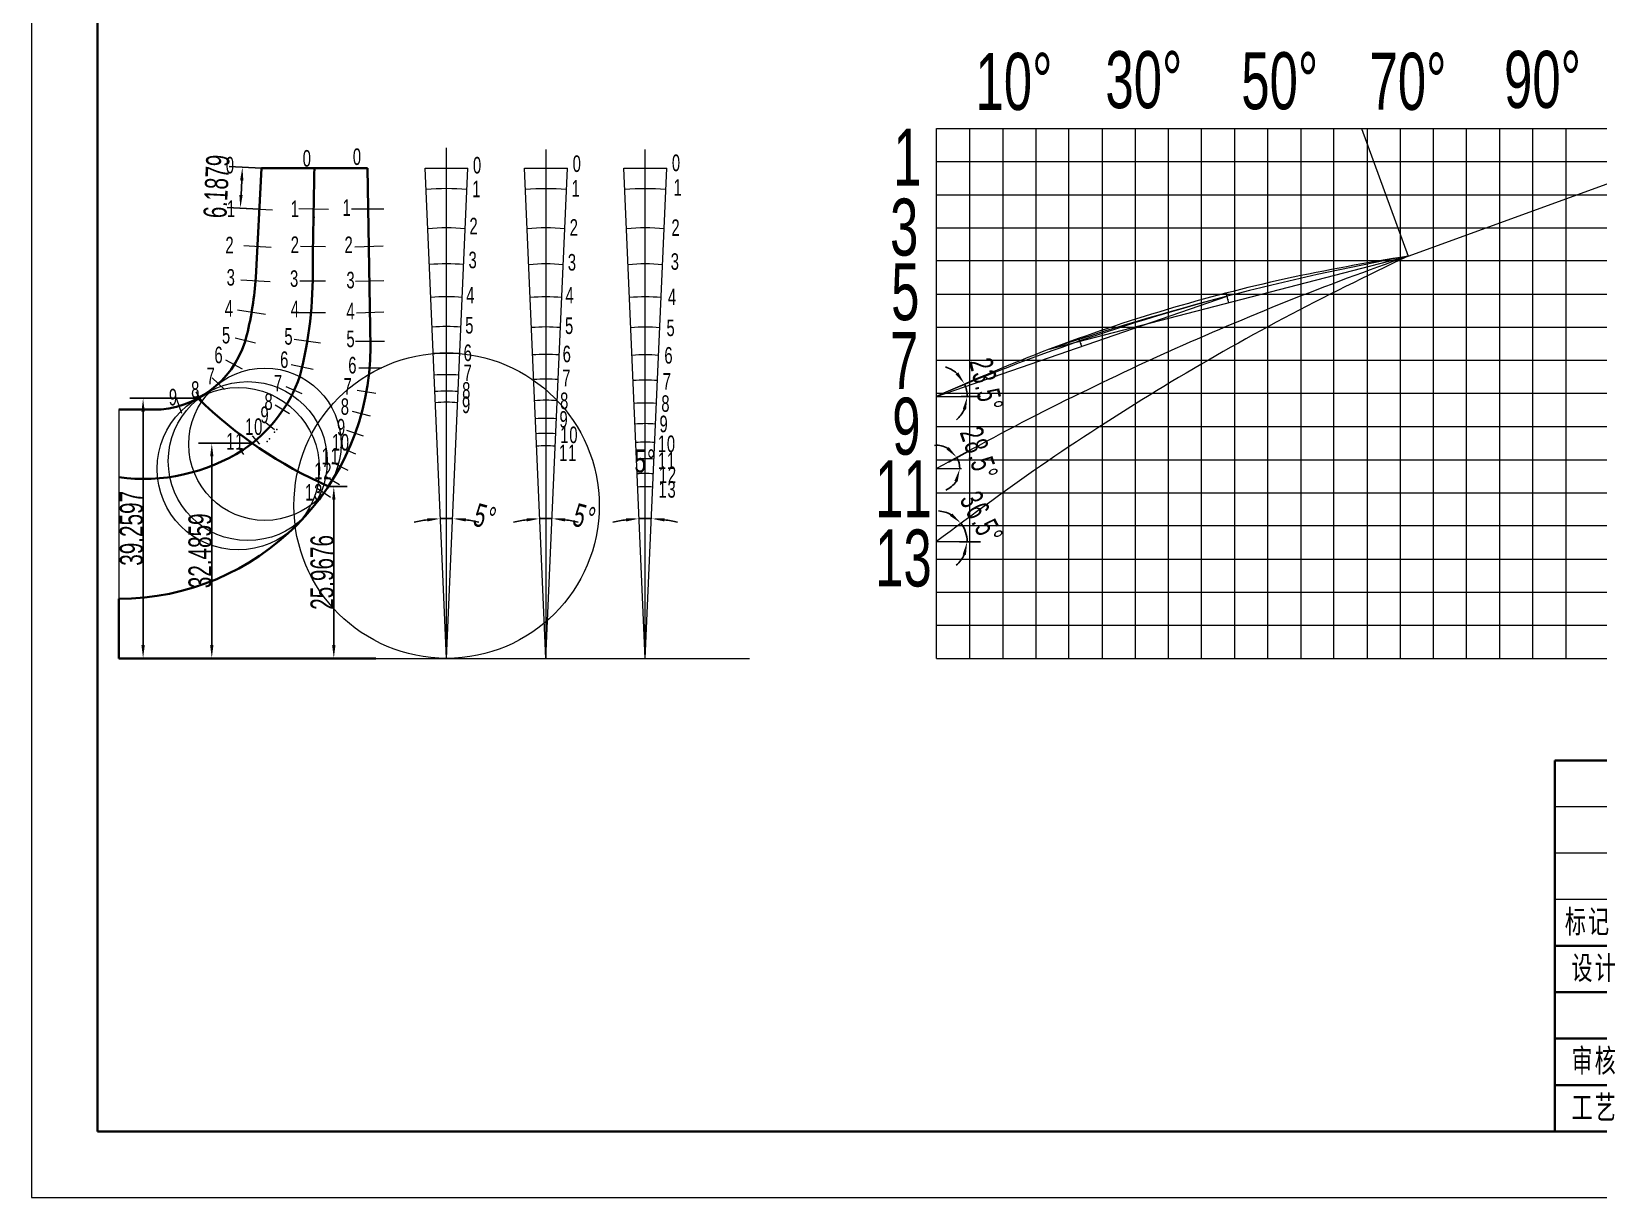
# Model space of a CAD drawing. Header units: millimetres. Extents: x -210 to 210, y -148 to 148.
# Drawn here: x -210 to 26.6, y -148.5 to 27.6 of the extents above; entities that cross this region are included whole.
import ezdxf
from ezdxf.enums import TextEntityAlignment as Align

# ---------------------------------------------------------------- set-up
doc = ezdxf.new("R2010")
doc.units = ezdxf.units.MM
doc.header["$PDSIZE"] = -10
doc.layers.get('0').update_dxf_attribs({"lineweight": 35})
doc.layers.get('Defpoints').update_dxf_attribs({"lineweight": 18})
for name, color, linetype, lineweight in [('尺寸线层', 3, 'Continuous', 18), ('粗实线层', 7, 'Continuous', 35), ('细实线层', 7, 'Continuous', 18)]:
    doc.layers.add(name, color=color, linetype=linetype, lineweight=lineweight)
doc.styles.add('标准', font='FSGB2312.ttf', dxfattribs={"width": 0.667})
doc.dimstyles.new('标准', dxfattribs={"dimtxt": 3.5, "dimasz": 2, "dimexe": 2, "dimexo": 0, "dimgap": 0, "dimtad": 1, "dimdec": 4, "dimdsep": 46, "dimtxsty": '标准', "dimblk": '_CAXARROW', "dimcen": 0, "dimdle": 8, "dimazin": 2, "dimtfac": 0.707107, "dimtdec": 4, "dimtmove": 2, "dimatfit": 3, "dimfxl": 0, "dimfrac": 2, "dimtolj": 1, "dimarcsym": 0})

# ---------------------------------------------------------------- blocks, each defined once
blk = doc.blocks.new('$CAXA_FRAME_13B17AC1$')
at = {"layer": '粗实线层'}
for p, q in [((-200, 138.5), (-200, -138.5)), ((-200, -138.5), (200, -138.5))]:
    blk.add_line(p, q, dxfattribs=at)
at = {"layer": '细实线层'}
for p, q in [((-210, 148.5), (-210, -148.5)), ((-210, -148.5), (210, -148.5))]:
    blk.add_line(p, q, dxfattribs=at)
blk = doc.blocks.new('$CAXA_TITLE_151E506F$')
at = {"layer": '粗实线层'}
for p, q in [((0, 56), (-180, 56)), ((-180, 56), (-180, 0)), ((-100, 56), (-100, 0)), ((-50, 56), (-50, 0)), ((0, 0), (0, 56)), ((0, 39), (-50, 39)), ((-50, 28), (-180, 28)), ((-140, 28), (-140, 0)), ((-74, 28), (-74, 9)), ((-62, 28), (-62, 9)), ((-100, 21), (-180, 21)), ((0, 21), (-50, 21)), ((-100, 14), (-180, 14)), ((0, 9), (-100, 9)), ((-100, 7), (-180, 7)), ((0, 0), (-180, 0))]:
    blk.add_line(p, q, dxfattribs=at)
at = {"layer": '细实线层'}
for p, q in [((-170, 56), (-170, 28)), ((-160, 56), (-160, 28)), ((-144, 56), (-144, 28)), ((-128, 56), (-128, 0)), ((-116, 56), (-116, 0)), ((-100, 49), (-180, 49)), ((-100, 42), (-180, 42)), ((-100, 35), (-180, 35)), ((-168, 28), (-168, 0)), ((-156, 28), (-156, 0)), ((-50, 18), (-100, 18)), ((-93.5, 18), (-93.5, 9)), ((-87, 18), (-87, 9)), ((-80.5, 18), (-80.5, 9))]:
    blk.add_line(p, q, dxfattribs=at)
at = {"layer": '尺寸线层', "char_height": 3.5, "attachment_point": 5, "line_spacing_factor": 1.369753, "style": '标准'}
for s, insert, width in [('\\T1.1;标记', (-175, 31.5), 18), ('\\T1.1;处数', (-165, 31.5), 18), ('\\T1.1;分区', (-152, 31.5), 30), ('\\T1.1;{\\W0.618357;更改文件号}', (-136, 31.5), 30), ('\\T1.1;签名', (-122, 31.5), 22), ('\\T1.1;{\\W0.634692;年、月、日}', (-108, 31.5), 30), ('\\T1.1;设计', (-174, 24.5), 22), ('\\T1.1;标准化', (-134, 24.5), 22), ('\\T1.1;阶段标记', (-87, 23), 50), ('\\T1.1;重量', (-68, 23), 22), ('\\T1.1;比例', (-56, 23), 22), ('\\T1.1;审核', (-174, 10.5), 22), ('\\T1.1;工艺', (-174, 3.5), 22), ('\\T1.1;批准', (-134, 3.5), 22), ('\\T1.1;共', (-95, 4.5), 8), ('\\T1.1;张', (-81, 4.5), 8), ('\\T1.1;第', (-69, 4.5), 8), ('\\T1.1;张', (-55, 4.5), 8)]:
    blk.add_mtext(s, dxfattribs=dict(at, insert=insert, width=width))
at = {"layer": '尺寸线层', "style": '标准'}
for tag, height, width, p in [('标记C', 3.54, 0.667, (-175, 52.5)), ('处数C', 3.54, 0.667, (-165, 52.5)), ('分区C', 3.54, 0.667, (-152, 52.5)), ('更改文件号C', 3.54, 0.512156, (-136, 52.5)), ('更改签名C', 3.54, 0.459969, (-122, 52.5)), ('更改日期C', 3.54, 0.62723, (-108, 52.5)), ('单位名称', 5.05, 0.667, (-25, 47.5)), ('标记B', 3.54, 0.667, (-175, 45.5)), ('处数B', 3.54, 0.667, (-165, 45.5)), ('分区B', 3.54, 0.667, (-152, 45.5)), ('更改文件号B', 3.54, 0.512156, (-136, 45.5)), ('更改签名B', 3.54, 0.459969, (-122, 45.5)), ('更改日期B', 3.54, 0.62723, (-108, 45.5)), ('材料名称', 5.05, 0.667, (-75, 42)), ('标记A', 3.54, 0.667, (-175, 38.5)), ('处数A', 3.54, 0.667, (-165, 38.5)), ('分区A', 3.54, 0.667, (-152, 38.5)), ('更改文件号A', 3.54, 0.512156, (-136, 38.5)), ('更改签名A', 3.54, 0.459969, (-122, 38.5)), ('更改日期A', 3.54, 0.62723, (-108, 38.5)), ('图纸名称', 5.05, 0.667, (-25, 30)), ('设计', 3.54, 0.667, (-162, 24.5)), ('设计日期', 3.54, 0.667, (-148, 24.5)), ('标准化', 3.54, 0.667, (-122, 24.5)), ('标准化日期', 3.54, 0.569556, (-108, 24.5)), ('图纸编号', 5.05, 0.667, (-25, 15)), ('阶段标记S', 3.54, 0.229984, (-96.75, 13.5)), ('阶段标记A', 3.54, 0.229984, (-90.25, 13.5)), ('阶段标记B', 3.54, 0.229984, (-83.75, 13.5)), ('阶段标记C', 3.54, 0.229984, (-77.25, 13.5)), ('重量', 3.54, 0.667, (-68, 13.5)), ('图纸比例', 3.54, 0.524733, (-56, 13.5)), ('审核', 3.54, 0.667, (-162, 10.5)), ('审核日期', 3.54, 0.667, (-148, 10.5)), ('工艺', 3.54, 0.667, (-162, 3.5)), ('工艺日期', 3.54, 0.667, (-148, 3.5)), ('批准', 3.54, 0.667, (-122, 3.5)), ('批准日期', 3.54, 0.667, (-108, 3.5)), ('页数', 3.54, 0.667, (-88, 4.5)), ('页码', 3.54, 0.667, (-62, 4.5)), ('投影符号', 3.54, 0.667, (-25, 4.5))]:
    blk.add_attdef(tag, text='', height=height, dxfattribs=dict(at, width=width)).set_placement(p, align=Align.MIDDLE_CENTER)
blk = doc.blocks.new('_CAXARROW_1')
blk.add_hatch(color=0).paths.add_polyline_path([(0, 0), (-1, 0.125), (-1, -0.125)], flags=0)
blk = doc.blocks.new('*X41')
at = {"layer": '尺寸线层', "color": 0, "linetype": 'Continuous', "lineweight": -2, "transparency": 16777216}
for start, end in [(97.9281, 103.3561), (87.5, 92.5), (76.6439, 82.0719)]:
    blk.add_arc((-147.32, -67.1), 21.12, start, end, dxfattribs=at)
at = {"layer": '尺寸线层', "color": 0, "lineweight": -2, "transparency": 16777216, "xscale": 2, "yscale": 2, "zscale": 2}
for p, rotation in [((-148.24, -46), 5.214033685129619), ((-146.4, -46), 174.7859663148703)]:
    blk.add_blockref('_CAXARROW_1', p, dxfattribs=dict(at, rotation=rotation))
at = {"layer": '尺寸线层', "color": 0, "transparency": 16777216, "insert": (-141.48, -45.75), "char_height": 3.5, "width": 4, "attachment_point": 5, "rotation": 344.7173, "line_spacing_factor": 1.15057, "style": '标准'}
blk.add_mtext('\\T1.1;5%%D', dxfattribs=at)
blk = doc.blocks.new('_CAXARROW')
blk.add_hatch(color=0).paths.add_polyline_path([(0, 0), (-1, 0.125), (-1, -0.125)], flags=0)
blk = doc.blocks.new('*X42')
at = {"layer": '尺寸线层', "color": 0, "linetype": 'Continuous', "lineweight": -2, "transparency": 16777216}
for start, end in [(97.9281, 103.3561), (87.5, 92.5), (76.6439, 82.0719)]:
    blk.add_arc((-132.32, -67.1), 21.12, start, end, dxfattribs=at)
at = {"layer": '尺寸线层', "color": 0, "lineweight": -2, "transparency": 16777216, "xscale": 2, "yscale": 2, "zscale": 2}
for p, rotation in [((-133.24, -46), 5.21403368512967), ((-131.4, -46), 174.7859663148702)]:
    blk.add_blockref('_CAXARROW_1', p, dxfattribs=dict(at, rotation=rotation))
at = {"layer": '尺寸线层', "color": 0, "transparency": 16777216, "insert": (-126.48, -45.75), "char_height": 3.5, "width": 4, "attachment_point": 5, "rotation": 344.7173, "line_spacing_factor": 1.15057, "style": '标准'}
blk.add_mtext('\\T1.1;5%%D', dxfattribs=at)
blk = doc.blocks.new('*X43')
at = {"layer": '尺寸线层', "color": 0, "linetype": 'Continuous', "lineweight": -2, "transparency": 16777216}
for start, end in [(97.9281, 103.3561), (87.5, 92.5), (76.6439, 82.0719)]:
    blk.add_arc((-117.32, -67.1), 21.12, start, end, dxfattribs=at)
at = {"layer": '尺寸线层', "color": 0, "lineweight": -2, "transparency": 16777216, "xscale": 2, "yscale": 2, "zscale": 2}
for p, rotation in [((-118.24, -46), 5.214033685129721), ((-116.4, -46), 174.7859663148703)]:
    blk.add_blockref('_CAXARROW_1', p, dxfattribs=dict(at, rotation=rotation))
at = {"layer": '尺寸线层', "color": 0, "transparency": 16777216, "insert": (-117.32, -37.32), "char_height": 3.5, "width": 4, "attachment_point": 5, "line_spacing_factor": 1.15057, "style": '标准'}
blk.add_mtext('\\T1.1;5%%D', dxfattribs=at)
blk = doc.blocks.new('*X44')
at = {"layer": '尺寸线层', "color": 0, "linetype": 'Continuous', "lineweight": -2, "transparency": 16777216}
blk.add_line((-71.57, -37.48), (-68.51, -35.82), dxfattribs=at)
for start, end in [(61.4408, 94.3815), (0, 28.5), (294.1185, 327.0592)]:
    blk.add_arc((-73.37, -38.46), 3.53, start, end, dxfattribs=at)
at = {"layer": '尺寸线层', "color": 0, "lineweight": -2, "transparency": 16777216, "xscale": 2, "yscale": 2, "zscale": 2}
for p, rotation in [((-70.27, -36.78), 314.9703777909667), ((-69.84, -38.46), 73.52962220903355)]:
    blk.add_blockref('_CAXARROW_1', p, dxfattribs=dict(at, rotation=rotation))
at = {"layer": '尺寸线层', "color": 0, "transparency": 16777216, "insert": (-66.93, -36.2), "char_height": 3.5, "width": 15.9554, "attachment_point": 5, "rotation": 289.3169, "line_spacing_factor": 1.15057, "style": '标准'}
blk.add_mtext('\\T1.1;28.5%%D', dxfattribs=at)
blk = doc.blocks.new('*X45')
at = {"layer": '尺寸线层', "color": 0, "linetype": 'Continuous', "lineweight": -2, "transparency": 16777216}
for p, q in [((-69.45, -25.84), (-67.26, -24.89)), ((-69.65, -27.55), (-66.71, -27.55))]:
    blk.add_line(p, q, dxfattribs=at)
for start, end in [(48.3184, 73.1368), (0, 23.5), (310.3632, 335.1816)]:
    blk.add_arc((-73.37, -27.55), 4.65, start, end, dxfattribs=at)
at = {"layer": '尺寸线层', "color": 0, "lineweight": -2, "transparency": 16777216, "xscale": 2, "yscale": 2, "zscale": 2}
for p, rotation in [((-69.1, -25.69), 305.9091942108315), ((-68.71, -27.55), 77.59080578916853)]:
    blk.add_blockref('_CAXARROW_1', p, dxfattribs=dict(at, rotation=rotation))
at = {"layer": '尺寸线层', "color": 0, "transparency": 16777216, "insert": (-65.85, -25.77), "char_height": 3.5, "width": 15.9554, "attachment_point": 5, "rotation": 283.3165, "line_spacing_factor": 1.15057, "style": '标准'}
blk.add_mtext('\\T1.1;23.5%%D', dxfattribs=at)
blk = doc.blocks.new('*X46')
at = {"layer": '尺寸线层', "color": 0, "linetype": 'Continuous', "lineweight": -2, "transparency": 16777216}
blk.add_line((-69.88, -49.48), (-66.73, -49.48), dxfattribs=at)
for start, end in [(61.4073, 86.3147), (360, 36.5), (310.1853, 335.0927)]:
    blk.add_arc((-73.37, -49.48), 4.64, start, end, dxfattribs=at)
at = {"layer": '尺寸线层', "color": 0, "lineweight": -2, "transparency": 16777216, "xscale": 2, "yscale": 2, "zscale": 2}
for p, rotation in [((-69.64, -46.72), 318.9536707745041), ((-68.73, -49.48), 77.54632922549604)]:
    blk.add_blockref('_CAXARROW_1', p, dxfattribs=dict(at, rotation=rotation))
at = {"layer": '尺寸线层', "color": 0, "transparency": 16777216, "insert": (-66.55, -45.89), "char_height": 3.5, "width": 15.703, "attachment_point": 5, "rotation": 297.7701, "line_spacing_factor": 1.15057, "style": '标准'}
blk.add_mtext('\\T1.1;36.5%%D', dxfattribs=at)
blk = doc.blocks.new('*D47')
at = {"layer": 'Defpoints', "color": 0, "transparency": 16777216}
for p in [(55.93, 14.76), (63.4, 14.37), (-73.37, 12.9), (66.63, 12.9), (-2.17, -6.39)]:
    blk.add_point(p, dxfattribs=at)
at = {"layer": '尺寸线层', "color": 0, "linetype": 'Continuous', "lineweight": -2, "transparency": 16777216}
blk.add_line((55.93, 14.76), (64.6, 17.91), dxfattribs=at)
for start, end in [(29.0544, 38.1088), (0, 20), (341.8912, 350.9456)]:
    blk.add_arc((50.81, 12.9), 12.67, start, end, dxfattribs=at)
at = {"layer": '尺寸线层', "color": 0, "lineweight": -2, "transparency": 16777216, "xscale": 2, "yscale": 2, "zscale": 2}
for p, rotation in [((62.72, 17.23), 294.527209562863), ((63.48, 12.9), 85.47279043713696)]:
    blk.add_blockref('_CAXARROW', p, dxfattribs=dict(at, rotation=rotation))
at = {"layer": '尺寸线层', "color": 0, "transparency": 16777216, "insert": (65.01, 15.4), "char_height": 3.5, "attachment_point": 5, "rotation": 280, "style": '标准'}
blk.add_mtext('\\A1;20°', dxfattribs=at)
blk = doc.blocks.new('*D50')
at = {"layer": 'Defpoints', "color": 0, "transparency": 16777216}
for p in [(-184.87, -27.84), (-196.81, -67.1), (-193.13, -67.1)]:
    blk.add_point(p, dxfattribs=at)
at = {"layer": '尺寸线层', "color": 0, "linetype": 'Continuous', "lineweight": -2, "transparency": 16777216}
for p, q in [((-184.87, -27.84), (-195.13, -27.84)), ((-193.13, -29.84), (-193.13, -65.1)), ((-196.81, -67.1), (-191.13, -67.1))]:
    blk.add_line(p, q, dxfattribs=at)
at = {"layer": '尺寸线层', "color": 0, "lineweight": -2, "transparency": 16777216, "xscale": 2, "yscale": 2, "zscale": 2}
for p, rotation in [((-193.13, -27.84), 90), ((-193.13, -67.1), 270)]:
    blk.add_blockref('_CAXARROW', p, dxfattribs=dict(at, rotation=rotation))
at = {"layer": '尺寸线层', "color": 0, "transparency": 16777216, "insert": (-194.88, -47.47), "char_height": 3.5, "attachment_point": 5, "rotation": 90, "style": '标准'}
blk.add_mtext('\\A1;39.2597', dxfattribs=at)
blk = doc.blocks.new('*D51')
at = {"layer": 'Defpoints', "color": 0, "transparency": 16777216}
for p in [(-176.66, -34.62), (-182.76, -67.1), (-157.99, -67.1)]:
    blk.add_point(p, dxfattribs=at)
at = {"layer": '尺寸线层', "color": 0, "linetype": 'Continuous', "lineweight": -2, "transparency": 16777216}
for p, q in [((-176.66, -34.62), (-184.76, -34.62)), ((-182.76, -36.62), (-182.76, -65.1)), ((-157.99, -67.1), (-184.76, -67.1))]:
    blk.add_line(p, q, dxfattribs=at)
at = {"layer": '尺寸线层', "color": 0, "lineweight": -2, "transparency": 16777216, "xscale": 2, "yscale": 2, "zscale": 2}
for p, rotation in [((-182.76, -34.62), 90), ((-182.76, -67.1), 270)]:
    blk.add_blockref('_CAXARROW', p, dxfattribs=dict(at, rotation=rotation))
at = {"layer": '尺寸线层', "color": 0, "transparency": 16777216, "insert": (-184.51, -50.86), "char_height": 3.5, "attachment_point": 5, "rotation": 90, "style": '标准'}
blk.add_mtext('\\A1;32.4859', dxfattribs=at)
blk = doc.blocks.new('*D52')
at = {"layer": 'Defpoints', "color": 0, "transparency": 16777216}
for p in [(-165.16, -41.13), (-164.34, -67.1), (-157.99, -67.1)]:
    blk.add_point(p, dxfattribs=at)
at = {"layer": '尺寸线层', "color": 0, "linetype": 'Continuous', "lineweight": -2, "transparency": 16777216}
for p, q in [((-165.16, -41.13), (-162.34, -41.13)), ((-164.34, -43.13), (-164.34, -65.1)), ((-157.99, -67.1), (-166.34, -67.1))]:
    blk.add_line(p, q, dxfattribs=at)
at = {"layer": '尺寸线层', "color": 0, "lineweight": -2, "transparency": 16777216, "xscale": 2, "yscale": 2, "zscale": 2}
for p, rotation in [((-164.34, -41.13), 90), ((-164.34, -67.1), 270)]:
    blk.add_blockref('_CAXARROW', p, dxfattribs=dict(at, rotation=rotation))
at = {"layer": '尺寸线层', "color": 0, "transparency": 16777216, "insert": (-166.09, -54.12), "char_height": 3.5, "attachment_point": 5, "rotation": 90, "style": '标准'}
blk.add_mtext('\\A1;25.9676', dxfattribs=at)
blk = doc.blocks.new('*D53')
at = {"layer": 'Defpoints', "color": 0, "transparency": 16777216}
for p in [(-175.28, 6.9), (-178.45, 0.86), (-175.59, 0.72)]:
    blk.add_point(p, dxfattribs=at)
at = {"layer": '尺寸线层', "color": 0, "linetype": 'Continuous', "lineweight": -2, "transparency": 16777216}
for p, q in [((-175.28, 6.9), (-180.14, 7.14)), ((-178.24, 5.05), (-178.35, 2.86)), ((-175.59, 0.72), (-180.45, 0.96))]:
    blk.add_line(p, q, dxfattribs=at)
at = {"layer": '尺寸线层', "color": 0, "lineweight": -2, "transparency": 16777216, "xscale": 2, "yscale": 2, "zscale": 2}
for p, rotation in [((-178.14, 7.04), 87.09503933770092), ((-178.45, 0.86), 267.0950393377009)]:
    blk.add_blockref('_CAXARROW', p, dxfattribs=dict(at, rotation=rotation))
at = {"layer": '尺寸线层', "color": 0, "transparency": 16777216, "insert": (-182.04, 4.14), "char_height": 3.5, "attachment_point": 5, "rotation": 87.095, "style": '标准'}
blk.add_mtext('\\A1;6.1879', dxfattribs=at)

msp = doc.modelspace()

# ---------------------------------------------------------------- linework, layer by layer
at = {"layer": '尺寸线层'}
for p, q in [((-73.36606, -67.10224), (-73.36606, 12.89776)), ((-73.36606, 12.89776), (66.63394, 12.89776)), ((-68.36606, 12.89776), (-68.36606, -67.10224)), ((-58.36606, 12.89776), (-58.36606, -67.10224)), ((-48.36606, 12.89776), (-48.36606, -67.10224)), ((-38.36606, 12.89776), (-38.36606, -67.10224)), ((-28.36606, 12.89776), (-28.36606, -67.10224)), ((-18.36606, 12.89776), (-18.36606, -67.10224)), ((-9.1857, 12.89776), (-2.16704, -6.38587)), ((-8.36606, 12.89776), (-8.36606, -67.10224)), ((1.63394, 12.89776), (1.63394, -67.10224)), ((11.63394, 12.89776), (11.63394, -67.10224)), ((21.63394, 12.89776), (21.63394, -67.10224)), ((-73.36606, 7.89776), (66.63394, 7.89776)), ((-73.36606, 2.89776), (66.63394, 2.89776)), ((-117.31787, -2.12107), (-117.31787, -2.12387)), ((-73.36606, -2.10224), (66.63394, -2.10224)), ((-56.33919, -20.42974), (-2.16704, -6.38587)), ((66.63394, -7.10224), (-73.36606, -7.10224)), ((-73.36606, -12.10224), (66.63394, -12.10224)), ((-73.36606, -27.54712), (-29.50286, -12.44394)), ((-29.50286, -12.44394), (-29.62773, -11.962)), ((-29.25312, -13.40781), (-29.37799, -12.92587)), ((-73.36606, -17.10224), (66.63394, -17.10224)), ((-51.72096, -19.19141), (-51.86421, -18.78935)), ((-51.43446, -19.99553), (-51.57771, -19.59347)), ((-73.36606, -22.10224), (66.63394, -22.10224)), ((-147.31787, -26.74656), (-147.31787, -26.74696)), ((66.63394, -27.10224), (-73.36606, -27.10224)), ((-73.36606, -27.54712), (-69.65275, -27.54712)), ((-190.39884, -29.52414), (-190.39884, -29.52414)), ((-73.36606, -32.10224), (66.63394, -32.10224)), ((-73.36606, -37.10224), (66.63394, -37.10224)), ((-73.36606, -38.4587), (-69.58939, -38.4587)), ((-73.36606, -42.10224), (66.63394, -42.10224)), ((-117.31768, -45.97438), (-117.31768, -45.98342)), ((66.63394, -47.10224), (-73.36606, -47.10224)), ((-73.36606, -49.47936), (-69.8785, -49.47936)), ((-73.36606, -52.10224), (66.63394, -52.10224)), ((-73.36606, -57.10224), (66.63394, -57.10224)), ((-73.36606, -62.10224), (66.63394, -62.10224)), ((-73.36606, -67.10224), (66.63394, -67.10224))]:
    msp.add_line(p, q, dxfattribs=at)
for centre, radius in [((-147.31787, -44.05328), 23.04897), ((-174.74158, -34.76959), 11.5), ((-177.3309, -37.32064), 12), ((-178.76338, -38.4679), 12.25)]:
    msp.add_circle(centre, radius, dxfattribs=at)
for centre, radius, start, end in [((69.28844, -393.51741), 393.67082, 100.4577683, 108.6096232), ((51.03044, -317.57778), 315.58244, 104.784809, 113.2148847)]:
    msp.add_arc(centre, radius, start, end, dxfattribs=at)
for p in [(-29.50286, -12.44394), (-29.37799, -12.92587), (-51.72096, -19.19141), (-51.57771, -19.59347), (-173.26935, -32.9601), (-172.95563, -32.55284), (-174.39184, -34.37453), (-174.0421, -33.97947)]:
    msp.add_point(p, dxfattribs=at)
at = {"layer": '粗实线层'}
for p, q in [((-159.27784, 6.89776), (-175.27784, 6.89776)), ((-158.80656, -20.10214), (-159.27784, 6.89776)), ((-190.39884, -29.52414), (-196.81235, -29.52414)), ((-196.81235, -58.10224), (-196.81235, -67.10224)), ((-196.81235, -67.10224), (-157.98884, -67.10224))]:
    msp.add_line(p, q, dxfattribs=at)
for points in [[(-190.39884, -29.52414, 0.318727375), (-177.45828, -18.27182, 0.042064422), (-176.11594, -9.61817), (-175.27784, 6.89776)], [(-196.81235, -39.76724, 0.175889841), (-178.03671, -35.62309, 0.1614379), (-169.44446, -24.50722, 0.06641576), (-167.52582, -7.84778)]]:
    msp.add_lwpolyline(points, format="xyb", dxfattribs=at)
for centre, radius, start, end in [((5396.43668, -94.04132), 5564.63009, 178.9606317, 179.11247943), ((-196.81235, -20.10224), 38, 270, 360), ((-137.24242, 21.49828), 68.57466, 226.0148246, 245.9730606)]:
    msp.add_arc(centre, radius, start, end, dxfattribs=at)
msp.add_point((-167.39633, -0.53805), dxfattribs=at)
at = {"layer": '细实线层'}
for p, q in [((-2.16704, -6.38587), (55.92818, 14.75906)), ((-63.36606, 12.89776), (-63.36606, -67.10224)), ((-53.36606, -67.10224), (-53.36606, 12.89776)), ((-43.36606, 12.89776), (-43.36606, -67.10224)), ((-33.36606, -67.10224), (-33.36606, 12.89776)), ((-23.36606, 12.89776), (-23.36606, -67.10224)), ((-13.36606, -67.10224), (-13.36606, 12.89776)), ((-3.36606, 12.89776), (-3.36606, -67.10224)), ((6.63394, -67.10224), (6.63394, 12.89776)), ((16.63394, 12.89776), (16.63394, -67.10224)), ((-147.31787, -67.10224), (-147.31787, 9.95392)), ((-132.31787, 9.74096), (-132.31787, -67.10224)), ((-117.31787, -67.10224), (-117.31787, 9.74096)), ((-150.54878, 6.89776), (-144.08696, 6.89776)), ((-147.31787, -67.10224), (-150.54878, 6.89776)), ((-147.31787, -67.10224), (-144.08696, 6.89776)), ((-132.31787, -67.10224), (-135.54878, 6.89776)), ((-135.54878, 6.89776), (-129.08696, 6.89776)), ((-132.31787, -67.10224), (-129.08696, 6.89776)), ((-117.31787, -67.10224), (-120.54878, 6.89776)), ((-120.54878, 6.89776), (-114.08696, 6.89776)), ((-117.31787, -67.10224), (-114.08696, 6.89776)), ((-177.58162, 0.81878), (-173.60127, 0.6168)), ((-165.15453, 0.67237), (-169.61876, 0.74964)), ((-156.78662, 0.71056), (-161.66108, 0.71056)), ((-173.81169, -5.05042), (-177.94597, -4.84063)), ((-165.58029, -4.98937), (-169.38033, -4.92756)), ((-156.89549, -4.88711), (-161.1556, -5.02964)), ((-173.9394, -10.2581), (-178.36992, -10.01193)), ((-165.57978, -10.15216), (-169.46277, -10.15216)), ((-156.78903, -10.08225), (-161.08825, -10.22608)), ((-29.37799, -12.92587), (-29.50286, -12.44394)), ((-174.64216, -15.17582), (-178.85912, -14.54583)), ((-165.57978, -14.91221), (-169.64964, -14.91221)), ((-156.78894, -14.84641), (-160.92907, -14.98492)), ((-176.1601, -19.50704), (-179.22623, -18.74784)), ((-166.36746, -19.5232), (-170.33056, -18.94404)), ((-156.68018, -19.28766), (-161.05457, -19.27088)), ((-51.57771, -19.59347), (-51.72096, -19.19141)), ((-178.12933, -23.45124), (-180.62685, -22.08205)), ((-167.46494, -23.51532), (-170.77631, -22.81057)), ((-157.10606, -23.27702), (-160.55501, -23.27702)), ((-180.82334, -26.51887), (-182.70624, -24.73495)), ((-188.08835, -27.92537), (-187.32399, -30.07984)), ((-184.08007, -28.51115), (-185.12478, -26.88527)), ((-169.10195, -27.14403), (-171.53006, -26.1185)), ((-158.01896, -27.12704), (-160.83378, -26.68463)), ((-196.81235, -29.52414), (-196.81235, -58.10224)), ((-171.00417, -30.20137), (-173.16807, -28.85936)), ((-158.82664, -30.52346), (-161.52191, -29.84555)), ((-173.30207, -32.61387), (-174.5848, -31.53461)), ((-159.83738, -33.56662), (-162.39294, -32.69249)), ((-177.94689, -36.34232), (-178.69297, -35.25861)), ((-175.50882, -34.75457), (-176.6322, -33.5152)), ((-161.03708, -36.26252), (-163.34491, -35.27004)), ((-162.17931, -38.73326), (-164.53647, -37.51561)), ((-163.49091, -40.88729), (-165.6713, -39.57374)), ((-164.84335, -42.79591), (-166.82842, -41.42942)), ((-157.98884, -67.10224), (-101.60264, -67.10224))]:
    msp.add_line(p, q, dxfattribs=at)
for centre, radius, start, end in [((-147.31787, -31.64724), 35.45501, 85, 95), ((-132.31787, -31.64892), 35.45332, 85, 95), ((-117.31787, -31.64892), 35.45332, 85, 95), ((-147.31787, -34.60806), 32.49419, 85, 95), ((-132.31787, -34.61298), 32.48926, 85, 95), ((-117.31787, -34.61166), 32.49059, 85, 95), ((215.63242, -466.60603), 509.15538, 115.3258805, 117.6856806), ((52.18903, -351.99007), 349.8526, 98.938167, 102.0200647), ((195.78049, -564.66768), 592.33589, 109.52275612, 111.41378556), ((-147.31787, -37.32142), 29.78082, 85, 95), ((-132.31787, -37.3287), 29.77355, 85, 95), ((-117.31787, -37.32945), 29.7728, 85, 95), ((36.13793, -265.78418), 262.20377, 102.5125114, 110.6520462), ((-147.31787, -39.80349), 27.29876, 85, 95), ((-132.31787, -39.8168), 27.28544, 85, 95), ((-117.31787, -39.81875), 27.28349, 85, 95), ((230.65936, -630.20065), 666.1341, 112.14877911, 113.82978478), ((158.67347, -352.54811), 381.70022, 118.0693527, 124.3266221), ((-147.31787, -42.05416), 25.04809, 85, 95), ((-132.31787, -42.08832), 25.01393, 85, 95), ((-117.31787, -42.09986), 25.00238, 85, 95), ((-147.31787, -44.05328), 23.04897, 85, 95), ((-132.31787, -44.15331), 22.94894, 85, 95), ((-117.31787, -44.19011), 22.91214, 85, 95), ((70.0328, -346.67411), 349.86464, 111.1740657, 114.1966391), ((239.56831, -626.18746), 666.1341, 114.6702311, 116.35123677), ((-147.31787, -45.68716), 21.41508, 85, 95), ((-132.31787, -46.01994), 21.0823, 85, 95), ((-117.31787, -46.09892), 21.00333, 85, 95), ((-147.31787, -46.9244), 20.17784, 85, 95), ((-132.31787, -47.62149), 19.48076, 85, 95), ((-147.31787, -47.77054), 19.3317, 85, 95), ((-117.31787, -47.82784), 19.2744, 85, 95), ((213.59809, -556.64063), 592.33515, 117.08622678, 118.97726094), ((-132.31787, -48.98346), 18.11878, 85, 95), ((-117.31787, -49.38442), 17.71782, 85, 95), ((-132.31787, -50.12106), 16.98119, 85, 95), ((-132.31787, -51.05433), 16.04792, 85, 95), ((-117.31787, -50.78012), 16.32212, 85, 95), ((-117.31787, -52.02885), 15.07339, 85, 95), ((233.45704, -455.81049), 509.16147, 124.7236657, 127.0566752), ((-117.31787, -53.14476), 13.95748, 85, 95), ((-117.31787, -54.14159), 12.96066, 84.9999037, 95.0000963)]:
    msp.add_arc(centre, radius, start, end, dxfattribs=at)
msp.add_point((-167.52007, -7.94442), dxfattribs=at)

# ---------------------------------------------------------------- block references
at = {"layer": '粗实线层'}
msp.add_blockref('$CAXA_FRAME_13B17AC1$', (0, 0), dxfattribs=at)
ref = msp.add_blockref('$CAXA_TITLE_151E506F$', (200, -138.5), dxfattribs=at)
ref.add_attrib('图纸比例', '1:1', dxfattribs={"layer": '尺寸线层', "height": 3.5, "style": '标准', "width": 0.667}).set_placement((144, -125), align=Align.MIDDLE_CENTER)

# ---------------------------------------------------------------- texts
at = {"layer": '尺寸线层', "style": '标准', "width": 0.667}
for s, height, p in [('10°', 8.605277, (-67.4621, 15.68765)), ('30°', 8.605277, (-47.85844, 15.95254)), ('50°', 8.605277, (-27.34179, 15.79106)), ('70°', 8.605277, (-7.98427, 15.70668)), ('90°', 8.605277, (12.32349, 15.99397)), ('1', 8.60528, (-79.88286, 4.25449)), ('3', 8.60528, (-80.36456, -6.2965)), ('5', 8.60528, (-80.20399, -16.04816)), ('7', 8.60528, (-80.36456, -26.43929)), ('9', 8.60528, (-80.04343, -36.35082)), ('11', 8.605277, (-82.6115, -45.78781)), ('13', 8.605277, (-82.61322, -56.24637))]:
    msp.add_text(s, height=height, dxfattribs=at).set_placement(p)
at = {"layer": '尺寸线层', "char_height": 2.5, "width": 2.713273, "attachment_point": 1, "line_spacing_factor": 1.15057, "style": '标准'}
for s, insert in [('\\T1.1;0', (-169.03447, 9.63068)), ('\\T1.1;0', (-161.46847, 9.88277)), ('\\T1.1;0', (-180.64178, 8.60355)), ('\\T1.1;0', (-143.33134, 8.59514)), ('\\T1.1;0', (-128.28214, 8.82814)), ('\\T1.1;0', (-113.30393, 8.95008)), ('\\T1.1;1', (-143.43585, 5.01623)), ('\\T1.1;1', (-128.4458, 5.09313)), ('\\T1.1;1', (-113.0535, 5.23905)), ('\\T1.1;1', (-180.46825, 2.03301)), ('\\T1.1;1', (-170.84464, 2.02689)), ('\\T1.1;1', (-163.00651, 2.19253)), ('\\T1.1;2', (-143.86177, -0.59173)), ('\\T1.1;2', (-128.72975, -0.79877)), ('\\T1.1;2', (-113.37294, -0.83032)), ('\\T1.1;2', (-180.70488, -3.45663)), ('\\T1.1;2', (-170.84464, -3.4036)), ('\\T1.1;2', (-162.72257, -3.41543)), ('\\T1.1;3', (-144.00374, -5.70278)), ('\\T1.1;3', (-129.0137, -6.0518)), ('\\T1.1;3', (-113.47942, -5.94137)), ('\\T1.1;3', (-180.51558, -8.33106)), ('\\T1.1;3', (-170.95112, -8.51464)), ('\\T1.1;3', (-162.43862, -8.73944)), ('\\T1.1;4', (-144.35868, -11.02679)), ('\\T1.1;4', (-129.36863, -11.02087)), ('\\T1.1;4', (-113.90534, -11.26538)), ('\\T1.1;4', (-180.79953, -13.01619)), ('\\T1.1;4', (-170.84464, -13.09329)), ('\\T1.1;4', (-162.43862, -13.42456)), ('\\T1.1;5', (-144.50065, -15.56994)), ('\\T1.1;5', (-129.43962, -15.63501)), ('\\T1.1;5', (-114.1183, -15.95051)), ('\\T1.1;5', (-181.22545, -17.06244)), ('\\T1.1;5', (-171.80296, -17.24602)), ('\\T1.1;5', (-162.43862, -17.61279)), ('\\T1.1;6', (-182.36124, -20.04388)), ('\\T1.1;6', (-172.44184, -20.75987)), ('\\T1.1;6', (-144.74122, -19.71478)), ('\\T1.1;6', (-129.79455, -19.89422)), ('\\T1.1;6', (-114.43774, -20.10324)), ('\\T1.1;7', (-183.54459, -23.20994)), ('\\T1.1;6', (-162.15467, -21.58805)), ('\\T1.1;7', (-144.74122, -22.74355)), ('\\T1.1;7', (-129.86554, -23.51455)), ('\\T1.1;8', (-185.87927, -25.26067)), ('\\T1.1;7', (-173.38833, -24.29737)), ('\\T1.1;7', (-162.86454, -24.78245)), ('\\T1.1;8', (-144.96206, -25.38845)), ('\\T1.1;7', (-114.6862, -24.04301)), ('\\T1.1;9', (-189.24434, -26.40522)), ('\\T1.1;8', (-174.80807, -27.08952)), ('\\T1.1;8', (-163.29046, -27.83488)), ('\\T1.1;9', (-144.98691, -27.56792)), ('\\T1.1;8', (-130.18104, -26.96135)), ('\\T1.1;8', (-114.89916, -27.37938)), ('\\T1.1;9', (-175.41737, -29.07715)), ('\\T1.1;9', (-130.27569, -29.76927)), ('\\T1.1;9', (-115.17522, -30.46337)), ('\\T1.1;11', (-180.59152, -33.09974)), ('\\T1.1;10', (-177.73257, -30.86728)), ('\\T1.1;9', (-163.85835, -30.9583)), ('\\T1.1;10', (-130.14949, -32.10395)), ('\\T1.1;11', (-166.18514, -35.31973)), ('\\T1.1;10', (-164.63921, -33.22988)), ('\\T1.1;11', (-130.33878, -34.81722)), ('\\T1.1;10', (-115.42761, -33.46059)), ('\\T1.1;12', (-167.28938, -37.55976)), ('\\T1.1;11', (-115.42761, -36.01611)), ('\\T1.1;12', (-115.26987, -38.12994)), ('\\T1.1;13', (-168.67757, -40.77783)), ('\\T1.1;13', (-115.33297, -40.33842))]:
    msp.add_mtext(s, dxfattribs=dict(at, insert=insert))

# ---------------------------------------------------------------- dimensions: what is measured, and where the dimension line sits
at = {"layer": '尺寸线层'}
dim = msp.add_angular_dim_2l(base=(63.39768, 14.36854), line1=((-73.36606, 12.89776), (66.63394, 12.89776)), line2=((-2.16704, -6.38587), (55.92818, 14.75906)), dimstyle='标准', dxfattribs=at)
dim.commit()
dim.dimension.update_dxf_attribs({"geometry": '*D47', "text_midpoint": (65.01429, 15.4016)})
dim = msp.add_aligned_dim(p1=(-175.27784, 6.89776), p2=(-175.59144, 0.71779), distance=-2.86575, dimstyle='标准', dxfattribs=at)
dim.commit()
dim.dimension.update_dxf_attribs({"geometry": '*D53', "text_midpoint": (-182.0419, 4.14305)})
for base, line1, line2, override, picture, middle in [((-147.62502, -45.98565), ((-147.31787, -67.10224), (-144.08696, 6.89776)), ((-147.31787, -67.10224), (-150.54878, 6.89776)), {"dimtad": 1, "dimtih": 0, "dimtoh": 0, "dimsah": 1, "dimtdec": 2, "dimtfill": 1, "dimtzin": 8}, '*X41', (-141.48444, -45.75349)), ((-132.62502, -45.98565), ((-132.31787, -67.10224), (-135.54878, 6.89776)), ((-132.31787, -67.10224), (-129.08696, 6.89776)), {"dimtad": 1, "dimtih": 0, "dimtoh": 0, "dimsah": 1, "dimtdec": 2, "dimtfill": 1, "dimtzin": 8}, '*X42', (-126.48444, -45.75349)), ((-68.83768, -26.47528), ((-73.36606, -27.54712), (-69.65275, -27.54712)), ((-73.36606, -27.54712), (-69.45023, -25.84447)), {"dimtad": 1, "dimtih": 0, "dimtoh": 0, "dimsah": 1, "dimtdec": 2, "dimtzin": 8}, '*X45', (-65.84554, -25.76706)), ((-70.03753, -37.29197), ((-73.36606, -38.4587), (-69.58939, -38.4587)), ((-73.36606, -38.4587), (-71.57242, -37.48484)), {"dimtad": 1, "dimtih": 0, "dimtoh": 0, "dimsah": 1, "dimtdec": 2, "dimtzin": 8}, '*X44', (-66.9282, -36.20207)), ((-69.263, -47.3188), ((-73.36606, -49.47936), (-69.8785, -49.47936)), ((-73.36606, -49.47936), (-69.33625, -46.49746)), {"dimtad": 1, "dimtih": 0, "dimtoh": 0, "dimsah": 1, "dimtdec": 2, "dimtzin": 8}, '*X46', (-66.54661, -45.88842))]:
    dim = msp.add_angular_dim_2l(base=base, line1=line1, line2=line2, dimstyle='标准', override=override, dxfattribs=at)
    dim.commit()
    dim.dimension.update_dxf_attribs({"geometry": picture, "text_midpoint": middle, "dimtype": 162})
dim = msp.add_angular_dim_2l(base=(-117.31787, -45.98342), line1=((-117.31787, -67.10224), (-114.08696, 6.89776)), line2=((-117.31787, -67.10224), (-120.54878, 6.89776)), dimstyle='标准', override={"dimtad": 1, "dimtih": 0, "dimtoh": 0, "dimsah": 1, "dimtdec": 2, "dimtfill": 1, "dimtzin": 8}, dxfattribs=at)
dim.commit()
dim.dimension.update_dxf_attribs({"geometry": '*X43', "text_midpoint": (-117.31787, -37.31723)})
for base, p1, p2, picture, middle in [((-193.13169, -67.10224), (-184.86561, -27.84253), (-196.81235, -67.10224), '*D50', (-194.88169, -47.47239)), ((-182.75902, -67.10224), (-176.65852, -34.61638), (-157.98884, -67.10224), '*D51', (-184.50902, -50.85931)), ((-164.33931, -67.10224), (-165.1637, -41.13467), (-157.98884, -67.10224), '*D52', (-166.08931, -54.11846))]:
    dim = msp.add_linear_dim(base=base, p1=p1, p2=p2, angle=90, dimstyle='标准', dxfattribs=at)
    dim.commit()
    dim.dimension.update_dxf_attribs({"geometry": picture, "text_midpoint": middle})

doc.saveas('drawing.dxf')
